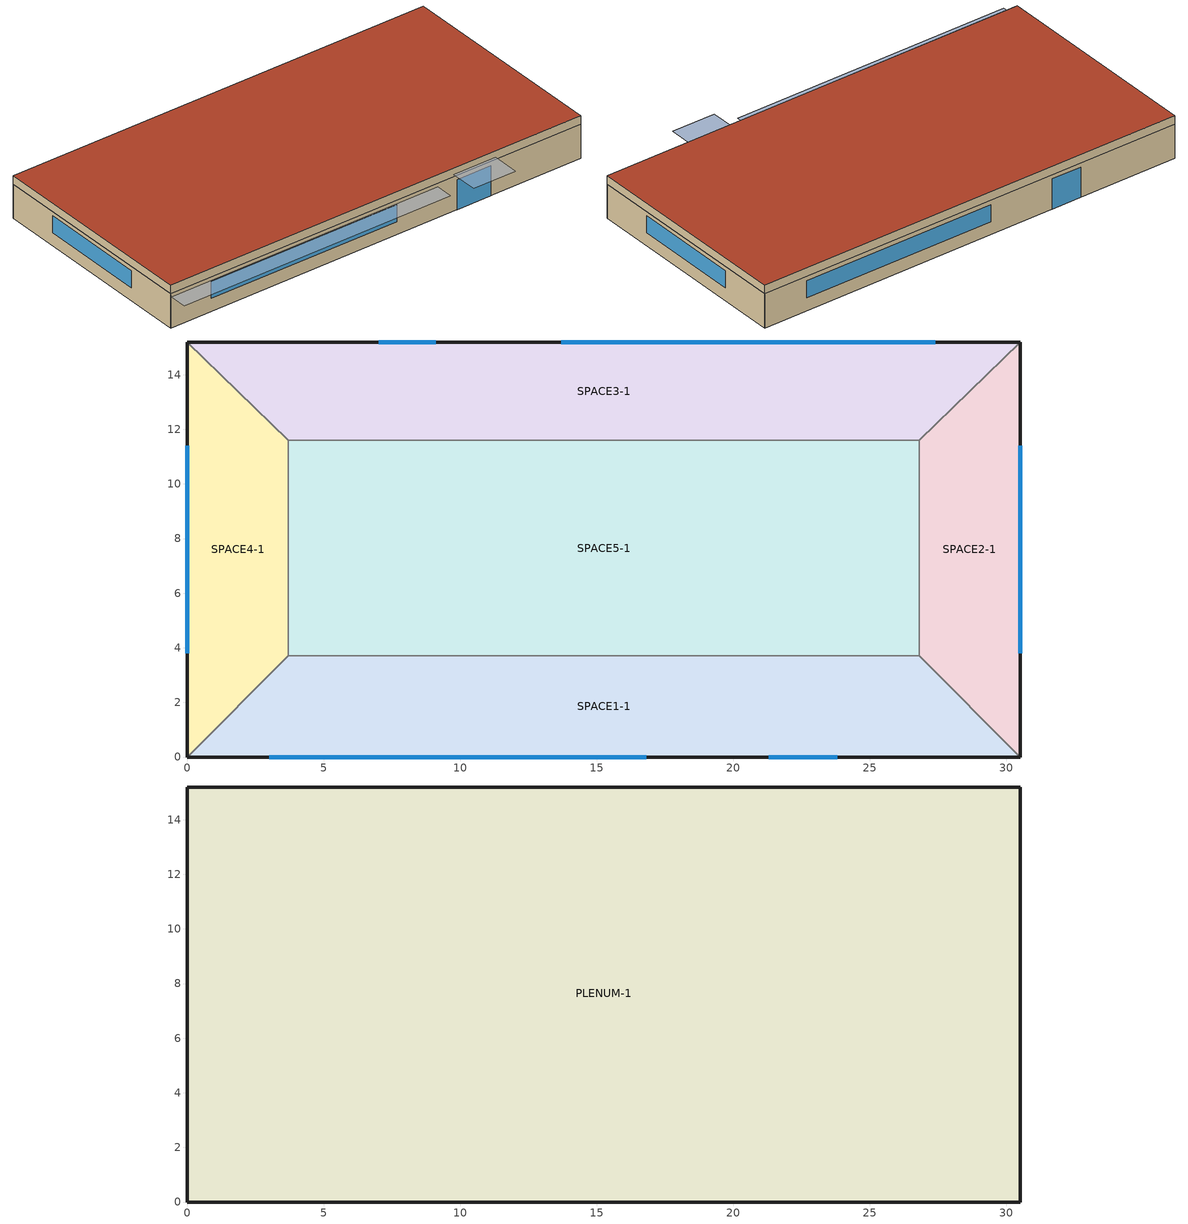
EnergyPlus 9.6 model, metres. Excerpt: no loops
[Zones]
SPACE1-1
 floor ground (FLOOR-SLAB-1): 26.8,3.7 30.5,0 0,0 3.7,3.7 z0
 wall outside (WALL-1): 0,0 30.5,0 z0:2.4
 wall to SPACE2-1 (INT-WALL-1): 30.5,0 26.8,3.7 z0:2.4
 wall to SPACE4-1 (INT-WALL-1): 3.7,3.7 0,0 z0:2.4
 wall to SPACE5-1 (INT-WALL-1): 26.8,3.7 3.7,3.7 z0:2.4
 window (Dbl Clr 3mm/13mm Air): 3,0 16.8,0 z0.9:2.1
 window (Sgl Grey 3mm): 21.3,0 23.8,0 z0:2.1
SPACE2-1
 floor ground (FLOOR-SLAB-1): 26.8,11.6 30.5,15.2 30.5,0 26.8,3.7 z0
 wall outside (WALL-1): 30.5,0 30.5,15.2 z0:2.4
 wall to SPACE3-1 (INT-WALL-1): 30.5,15.2 26.8,11.6 z0:2.4
 wall to SPACE5-1 (INT-WALL-1): 26.8,11.6 26.8,3.7 z0:2.4
 window (Dbl Clr 3mm/13mm Air): 30.5,3.8 30.5,11.4 z0.9:2.1
SPACE3-1
 floor ground (FLOOR-SLAB-1): 26.8,11.6 3.7,11.6 0,15.2 30.5,15.2 z0
 wall outside (WALL-1): 30.5,15.2 0,15.2 z0:2.4
 wall to SPACE4-1 (INT-WALL-1): 0,15.2 3.7,11.6 z0:2.4
 wall to SPACE5-1 (INT-WALL-1): 3.7,11.6 26.8,11.6 z0:2.4
 window (Dbl Clr 3mm/13mm Air): 27.4,15.2 13.7,15.2 z0.9:2.1
 window (Sgl Grey 3mm): 9.1,15.2 7,15.2 z0:2.1
SPACE4-1
 floor ground (FLOOR-SLAB-1): 3.7,3.7 0,0 0,15.2 3.7,11.6 z0
 wall outside (WALL-1): 0,15.2 0,0 z0:2.4
 wall to SPACE5-1 (INT-WALL-1): 3.7,3.7 3.7,11.6 z0:2.4
 window (Dbl Clr 3mm/13mm Air): 0,11.4 0,3.8 z0.9:2.1
SPACE5-1
 floor ground (FLOOR-SLAB-1): 26.8,11.6 26.8,3.7 3.7,3.7 3.7,11.6 z0
PLENUM-1
 floor to SPACE1-1 (CLNG-1): 26.8,3.7 30.5,0 0,0 3.7,3.7 z2.4
 floor to SPACE2-1 (CLNG-1): 26.8,11.6 30.5,15.2 30.5,0 26.8,3.7 z2.4
 floor to SPACE3-1 (CLNG-1): 26.8,11.6 3.7,11.6 0,15.2 30.5,15.2 z2.4
 floor to SPACE4-1 (CLNG-1): 3.7,3.7 0,0 0,15.2 3.7,11.6 z2.4
 floor to SPACE5-1 (CLNG-1): 26.8,11.6 26.8,3.7 3.7,3.7 3.7,11.6 z2.4
 wall outside (WALL-1): 0,0 30.5,0 30.5,15.2 0,15.2 0,0 z2.4:3
 roof outside (ROOF-1): 0,15.2 0,0 30.5,0 30.5,15.2 z3
shading: 0,-1.3 0,0 19.8,0 19.8,-1.3 z2.2; 21,-2 21,0 24.1,0 24.1,-2 z2.6
[Building]
Building: North Axis {deg}=30; Terrain=City; Loads Convergence Tolerance Value {W}=0.04; Temperature Convergence Tolerance Value {deltaC}=0.4; Solar Distribution=FullExterior; Maximum Number of Warmup Days=25; Minimum Number of Warmup Days=6
[Site:Location]
CHICAGO_IL_USA TMY2-94846: Latitude {deg}=41.78; Longitude {deg}=-87.75; Time Zone {hr}=-6; Elevation {m}=190
[SizingPeriod:DesignDay] Day of Month=21; Humidity Condition Type=Wetbulb; Barometric Pressure {Pa}=99063; Rain Indicator=No; Snow Indicator=No; Daylight Saving Time Indicator=No; Solar Model Indicator=ASHRAEClearSky
Name | Month | Day Type | Maximum Dry-Bulb Temperature {C} | Daily Dry-Bulb Temperature Range {deltaC} | Wetbulb or DewPoint at Maximum Dry-Bulb {C} | Wind Speed {m/s} | Wind Direction {deg} | Sky Clearness
CHICAGO_IL_USA Annual Heating 99% Design Conditions DB | 1 | WinterDesignDay | -17.3 | 0 | -17.3 | 4.9 | 270 | 0
CHICAGO_IL_USA Annual Cooling 1% Design Conditions DB/MCWB | 7 | SummerDesignDay | 31.5 | 10.7 | 23 | 5.3 | 230 | 1
[Site:GroundTemperature:BuildingSurface]
21.5, 21.4, 21.5, 21.5, 22, 22.9, 23, 23.1, 23.1, 22.2, 21.7, 21.6
[Material] Thermal Absorptance=0.9
Name | Roughness | Thickness {m} | Conductivity {W/m-K} | Density {kg/m3} | Specific Heat {J/kg-K} | Solar Absorptance | Visible Absorptance
RG01 | Rough | 0.0127 | 1.442 | 881 | 1674 | 0.65 | 0.65
BR01 | VeryRough | 0.0095 | 0.162 | 1121 | 1464 | 0.7 | 0.7
IN46 | VeryRough | 0.0762 | 0.023 | 24 | 1590 | 0.5 | 0.5
WD01 | MediumSmooth | 0.0191 | 0.115 | 513 | 1381 | 0.78 | 0.78
PW03 | MediumSmooth | 0.0127 | 0.115 | 545 | 1213 | 0.78 | 0.78
IN02 | Rough | 0.0901 | 0.043 | 10 | 837 | 0.75 | 0.75
GP01 | MediumSmooth | 0.0127 | 0.16 | 801 | 837 | 0.75 | 0.75
GP02 | MediumSmooth | 0.0159 | 0.16 | 801 | 837 | 0.75 | 0.75
CC03 | MediumRough | 0.1016 | 1.31 | 2243 | 837 | 0.65 | 0.65
[Material:NoMass]
MAT-CLNG-1: Roughness=Rough; Thermal Resistance {m2-K/W}=0.652259; Thermal Absorptance=0.65; Solar Absorptance=0.65; Visible Absorptance=0.65
[Material:AirGap]
AL21: Thermal Resistance {m2-K/W}=0.157
[Construction]
ROOF-1: RG01, BR01, IN46, WD01
WALL-1: WD01, PW03, IN02, GP01
CLNG-1: MAT-CLNG-1
FLOOR-SLAB-1: CC03
INT-WALL-1: GP02, AL21, GP02
Dbl Clr 3mm/13mm Air: CLEAR 3MM, AIR 13MM, CLEAR 3MM
Sgl Grey 3mm: GREY 3MM
[WindowMaterial:Gas]
AIR 13MM: Gas Type=Air; Thickness {m}=0.0127
[WindowMaterial:Glazing] Optical Data Type=SpectralAverage; Thickness {m}=0.003; Infrared Transmittance at Normal Incidence=0; Front Side Infrared Hemispherical Emissivity=0.84; Back Side Infrared Hemispherical Emissivity=0.84; Conductivity {W/m-K}=0.9
Name | Solar Transmittance at Normal Incidence | Front Side Solar Reflectance at Normal Incidence | Back Side Solar Reflectance at Normal Incidence | Visible Transmittance at Normal Incidence | Front Side Visible Reflectance at Normal Incidence | Back Side Visible Reflectance at Normal Incidence
CLEAR 3MM | 0.837 | 0.075 | 0.075 | 0.898 | 0.081 | 0.081
GREY 3MM | 0.626 | 0.061 | 0.061 | 0.611 | 0.061 | 0.061
[Zone] Type=1; Multiplier=1
Name | Ceiling Height {m} | Volume {m3}
PLENUM-1 | 0.6096 | 283.2
SPACE1-1; SPACE3-1 | 2.4384 | 239.247
SPACE2-1; SPACE4-1 | 2.4384 | 103.311
SPACE5-1 | 2.4384 | 447.683
[ZoneInfiltration:DesignFlowRate] Schedule=INFIL-SCH; Design Flow Rate Calculation Method=flow/zone; Constant Term Coefficient=0; Temperature Term Coefficient=0; Velocity Term Coefficient=0.2237; Velocity Squared Term Coefficient=0
Name | Zone or ZoneList | Design Flow Rate {m3/s}
SPACE1-1 Infil 1 | SPACE1-1 | 0.0167
SPACE2-1 Infil 1 | SPACE2-1 | 0.00717
SPACE3-1 Infil 1 | SPACE3-1 | 0.0167
SPACE4-1 Infil 1 | SPACE4-1 | 0.00717
SPACE5-1 Infil 1 | SPACE5-1 | 0.031089
[People] Number of People Schedule=OCCUPY-1; Number of People Calculation Method=people; Fraction Radiant=0.3; Activity Level Schedule=ActSchd
Name | Zone or ZoneList | Number of People
SPACE1-1 People 1 | SPACE1-1 | 11
SPACE2-1 People 1 | SPACE2-1 | 5
SPACE3-1 People 1 | SPACE3-1 | 11
SPACE4-1 People 1 | SPACE4-1 | 5
SPACE5-1 People 1 | SPACE5-1 | 20
[Lights] Schedule=LIGHTS-1; Design Level Calculation Method=LightingLevel; Return Air Fraction=0.2; Fraction Radiant=0.59; Fraction Visible=0.2; Fraction Replaceable=0
Name | Zone or ZoneList | Lighting Level {W}
SPACE1-1 Lights 1 | SPACE1-1 | 1584
SPACE2-1 Lights 1 | SPACE2-1 | 684
SPACE3-1 Lights 1 | SPACE3-1 | 1584
SPACE4-1 Lights 1 | SPACE4-1 | 684
SPACE5-1 Lights 1 | SPACE5-1 | 2964
[ElectricEquipment] Schedule=EQUIP-1; Design Level Calculation Method=EquipmentLevel; Fraction Latent=0; Fraction Radiant=0.3; Fraction Lost=0
Name | Zone or ZoneList | Design Level {W}
SPACE1-1 ElecEq 1 | SPACE1-1 | 1056
SPACE2-1 ElecEq 1 | SPACE2-1 | 456
SPACE3-1 ElecEq 1 | SPACE3-1 | 1056
SPACE4-1 ElecEq 1 | SPACE4-1 | 456
SPACE5-1 ElecEq 1 | SPACE5-1 | 1976
[AvailabilityManager:NightCycle]
VAV Sys 1 Availability: Applicability Schedule=HVACTemplate-Always 1; Fan Schedule=FanAvailSched; Control Type=CycleOnAny; Thermostat Tolerance {deltaC}=0.2; Cycling Run Time Control Type=FixedRunTime; Cycling run time {s}=3600
[SetpointManager:Scheduled] Control Variable=Temperature
Name | Schedule | Setpoint Node or NodeList
Chilled Water Loop ChW Temp Manager | HVACTemplate-Always 7.22 | Chilled Water Loop ChW Supply Setpoint Nodes
Chilled Water Loop CndW Temp Manager | HVACTemplate-Always 29.4 | Chilled Water Loop CndW Supply Setpoint Nodes
[SetpointManager:OutdoorAirReset]
Hot Water Loop HW Temp Manager: Control Variable=Temperature; Set point at outside low {C}=82.2; Outside low {C}=-6.7; Set point at outside high {C}=65.6; Outside high {C}=10; Setpoint Node or NodeList=Hot Water Loop HW Supply Setpoint Nodes
[Schedule:Compact]
OCCUPY-1: Through: 12/31, For: WeekDays SummerDesignDay CustomDay1 CustomDay2, Until: 8:00, 0, Until: 11:00, 1, Until: 12:00, 0.8, Until: 13:00, 0.4, Until: 14:00, 0.8, Until: 18:00, 1, Until: 19:00, 0.5, Until: 21:00, 0.1, Until: 24:00, 0, For: Weekends WinterDesignDay Holiday, Until: 24:00, 0
LIGHTS-1: Through: 12/31, For: WeekDays SummerDesignDay CustomDay1 CustomDay2, Until: 8:00, 0.05, Until: 9:00, 0.9, Until: 10:00, 0.95, Until: 11:00, 1, Until: 12:00, 0.95, Until: 13:00, 0.8, Until: 14:00, 0.9, Until: 18:00, 1, Until: 19:00, 0.6, Until: 21:00, 0.4, Until: 24:00, 0.05, For: Weekends WinterDesignDay Holiday, Until: 24:00, 0.05
EQUIP-1: Through: 12/31, For: WeekDays SummerDesignDay CustomDay1 CustomDay2, Until: 8:00, 0.02, Until: 9:00, 0.4, Until: 14:00, 0.9, Until: 15:00, 0.8, Until: 16:00, 0.7, Until: 18:00, 0.5, Until: 21:00, 0.3, Until: 24:00, 0.02, For: Weekends WinterDesignDay Holiday, Until: 24:00, 0.02
INFIL-SCH: Through: 12/31, For: WeekDays CustomDay1 CustomDay2, Until: 7:00, 1, Until: 21:00, 0, Until: 24:00, 1, For: Weekends Holiday, Until: 24:00, 1, For: SummerDesignDay, Until: 24:00, 1, For: WinterDesignDay, Until: 24:00, 1
ActSchd: Through: 12/31, For: AllDays, Until: 24:00, 117.24
FanAvailSched: Through: 12/31, For: WeekDays CustomDay1 CustomDay2, Until: 7:00, 0, Until: 21:00, 1, Until: 24:00, 0, For: Weekends Holiday, Until: 24:00, 0, For: SummerDesignDay, Until: 24:00, 1, For: WinterDesignDay, Until: 24:00, 1
HVACTemplate-Always 1: Through: 12/31, For: AllDays, Until: 24:00, 1
HVACTemplate-Always 7.22: Through: 12/31, For: AllDays, Until: 24:00, 7.22
HVACTemplate-Always 29.4: Through: 12/31, For: AllDays, Until: 24:00, 29.4
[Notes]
HVACTemplate-5ZoneVAVWaterCooled-ObjectReference.idf
Basic file description:  1 story building divided into 4 exterior and one interior conditioned zones and return plenum
illustrates the use of HVACTemplate objects to define zone thermostats and
VAV system with chilled water and hot water loops.  HVACTemplate object reference objects are
used to define plant supply equipment using detailed chiller, boiler, and tower objects.
Highlights:              HVACTemplate:Plant:Boiler:ObjectReference, HVACTemplate:Plant:Chiller:ObjectReference,
and HVACTemplate:Plant:Tower:ObjectReference used to connect detailed plant supply equipment
to HVACTemplate plant loops.
Simulation Location/Run: CHICAGO_IL_USA TMY2-94846, 2 design days, 2 run periods,
Run Control executes the run periods using the weather file
Location:                Chicago, IL
Design Days:             CHICAGO_IL_USA Annual Heating 99% Design Conditions DB, MaxDB= -17.3°C
CHICAGO_IL_USA Annual Cooling 1% Design Conditions, MaxDB=  31.5°C MCWB=  23.0°C
Run Period (Weather File): Winter 1/14, Summer 7/7, CHICAGO_IL_USA TMY2-94846
Run Control:             Zone and System sizing with weather file run control (no design days run)
Building: Single floor rectangular building 100 ft x 50 ft. 5 zones - 4 exterior, 1 interior, zone height 8 feet.
Exterior zone depth is 12 feet. There is a 2 foot high return plenum: the overall building height is
10 feet. There are windows on all 4 facades; the south and north facades have glass doors.
The south facing glass is shaded by overhangs. The walls are woodshingle over plywood, R11 insulation,
and gypboard. The roof is a gravel built up roof with R-3 mineral board insulation and plywood sheathing.
The windows are of various single and double pane construction with 3mm and 6mm glass and either 6mm or
13mm argon or air gap.  The window to wall ratio is approximately 0.29.
The south wall and door have overhangs.
The building is oriented 30 degrees east of north.
Floor Area:        463.6 m2 (5000 ft2)
Number of Stories: 1
Zone Description Details:
Internal gains description:     lighting is 1.5 watts/ft2, office equip is 1.0 watts/ft2. There is 1 occupant
per 100 ft2 of floor area. The infiltration is 0.25 air changes per hour.
Interzone Surfaces:             6 interzone surfaces (see diagram)
Internal Mass:                  None
Windows:                        4 ea.: 1) Double pane clear, 3mm glass, 13mm air gap
2) Double pane clear, 3mm glass, 13mm argon gap
3) Double pane clear, 6mm glass, 6mm air gap
4) Double pane lowE,  6mm lowE glass outside, 6mm air gap, 6mm clear glass
Doors:                          2 ea.:    Single pane grey,  3mm glass
Detached Shading:               None
Daylight:                       None
Natural Ventilation:            None
Compact Schedules:              Yes
HVAC:                           Standard VAV system with outside air economizer, hot water reheat coils,
central chilled water cooling coil. Central Plant is single hot water
boiler, electric compression chiller with water cooled condenser.
All equipment is autosized.
Zonal Equipment:                None
Central Air Handling Equipment: Yes
System Equipment Autosize:      Yes
Purchased Cooling:              None
Purchased Heating:              None
Coils:                          Yes
Pumps:                          Yes
Boilers:                        Yes
Chillers:                       Yes
Standard Reports:               None
Timestep or Hourly Variables:   Hourly
Time bins Report:               None
HTML Report:                    None
Environmental Emissions:        None
Utility Tariffs:                None
